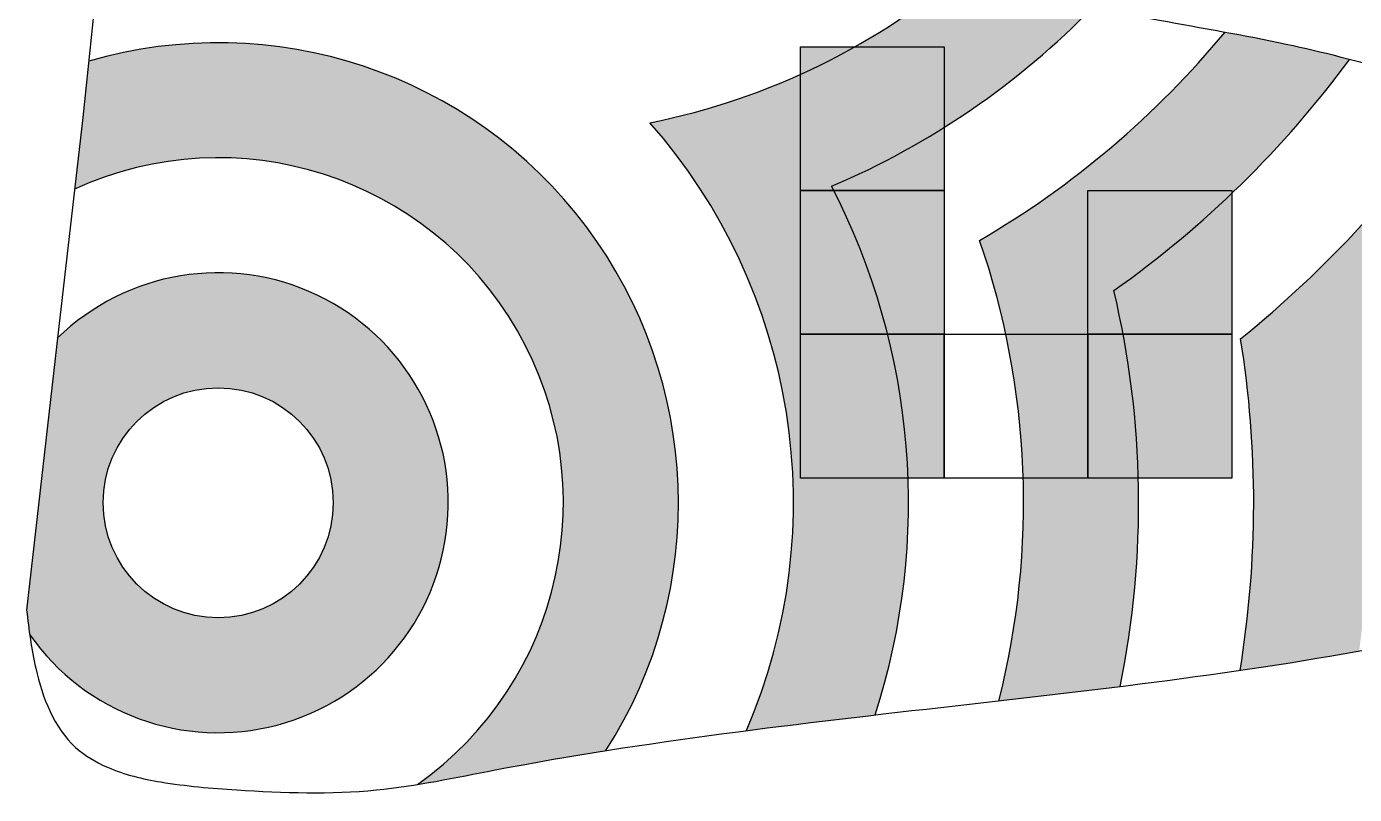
# Model space of a CAD drawing. Header units: millimetres. Extents: x 2483 to 3130, y 1137 to 1428.
# Drawn here: x 2482.7 to 2621.2, y 1137.4 to 1217.6 of the extents above; entities that cross this region are included whole.
import ezdxf

# ---------------------------------------------------------------- set-up
doc = ezdxf.new("R2010")
doc.units = ezdxf.units.MM
doc.layers.add('modulos alternativos', color=10, linetype='Continuous')

msp = doc.modelspace()

# ---------------------------------------------------------------- hatches: boundary and pattern name
h = msp.add_hatch(color=256)
h.dxf.hatch_style = 1
edge = h.paths.add_edge_path()
edge.add_spline(control_points=[(2620.698366093866, 1214.143206657129), (2618.50897721706, 1214.725965253824), (2614.187647174786, 1215.759097920625), (2609.834430394525, 1216.589358140861), (2607.697812859793, 1216.980467882569)], knot_values=[127.620536896447, 127.620536896447, 127.620536896447, 127.620536896447, 134.413307139255, 140.9332693167266, 140.9332693167266, 140.9332693167266, 140.9332693167266], degree=3, periodic=0)
edge.add_arc((2533.706947337746, 1278.147058594316), 96.0000000000004, 300.2736768266732, 320.42022334983454, ccw=False)
edge.add_arc((2502.689786253603, 1167.86257847656), 84.00000000000006, -14.239849164444877, 19.020589096076208, ccw=False)
edge.add_spline(control_points=[(2584.108844620464, 1147.200126186146), (2588.365041435542, 1147.688055951437), (2592.588170638723, 1148.18023399883), (2596.757333230432, 1148.697594632005)], knot_values=[112.0083915872595, 112.0083915872595, 112.0083915872595, 112.0083915872595, 124.6694013598265, 124.6694013598265, 124.6694013598265, 124.6694013598265], degree=3, periodic=0)
edge.add_arc((2502.689786253604, 1167.86257847656), 95.99999999999983, 348.484369832625, 373.3296334963377)
edge.add_arc((2533.706947337747, 1278.147058594316), 107.9999999999999, 305.2921690933505, 323.6562599186352)
edge = h.paths.add_edge_path()
edge.add_spline(control_points=[(2644.510621139247, 1206.407628208434), (2642.994218977446, 1206.889936800871), (2639.039919973985, 1208.156543175722), (2635.140179294655, 1209.533328101893), (2632.732300021305, 1210.368156818788)], knot_values=[153.5549942419924, 153.5549942419924, 153.5549942419924, 153.5549942419924, 158.3055153348447, 165.9543537232853, 165.9543537232853, 165.9543537232853, 165.9543537232853], degree=3, periodic=0)
edge.add_arc((2533.706947337746, 1278.147058594315), 120, 309.0618791120553, 325.6099169518409, ccw=False)
edge.add_arc((2502.689786253603, 1167.86257847656), 108.0000000000004, -9.319690029592778, 9.114779414646819, ccw=False)
edge.add_spline(control_points=[(2609.264199433545, 1150.372739845203), (2613.49678267205, 1150.991213329702), (2617.6467690461, 1151.660699261687), (2621.690091718754, 1152.405305133547)], knot_values=[137.5207579200151, 137.5207579200151, 137.5207579200151, 137.5207579200151, 150.7916316454585, 150.7916316454585, 150.7916316454585, 150.7916316454585], degree=3, periodic=0)
edge.add_arc((2502.689786253603, 1167.862578476561), 119.9999999999999, 352.5991324998608, 365.8446574979534)
edge.add_arc((2533.706947337746, 1278.147058594316), 131.9999999999999, 312.0197426654964, 327.0791103694992)
edge = h.paths.add_edge_path()
edge.add_spline(control_points=[(2667.186608275738, 1197.405618702036), (2665.628505668513, 1198.287847830077), (2662.0621815, 1200.154187886187), (2658.331116412211, 1201.691857603963), (2656.226054322389, 1202.482876687116)], knot_values=[178.2789692556262, 178.2789692556262, 178.2789692556262, 178.2789692556262, 183.6847591656331, 190.4449937506018, 190.4449937506018, 190.4449937506018, 190.4449937506018], degree=3, periodic=0)
edge.add_arc((2533.706947337746, 1278.147058594316), 144.0000000000003, 314.41251451447704, 328.301747076832, ccw=False)
edge.add_arc((2502.689786253603, 1167.862578476561), 132, -5.595817233964908, 3.223469161512014, ccw=False)
edge.add_spline(control_points=[(2634.060743049109, 1154.991226153148), (2638.110697226308, 1155.925918302417), (2642.152091197519, 1156.923532460556), (2646.347945664958, 1157.946266937391)], knot_values=[164.6646969356746, 164.6646969356746, 164.6646969356746, 164.6646969356746, 178.4974555014604, 178.4974555014604, 178.4974555014604, 178.4974555014604], degree=3, periodic=0)
edge.add_arc((2502.689786253604, 1167.862578476559), 143.9999999999991, 356.0512999113427, 361.0704095623331)
edge.add_arc((2533.706947337746, 1278.147058594315), 155.9999999999993, 316.3930233603217, 328.8303842361409)
edge = h.paths.add_edge_path()
edge.add_spline(control_points=[(2686.868995846934, 1183.588151576155), (2683.685641476152, 1186.056747568902), (2680.502287105371, 1188.525343561649), (2677.254324927188, 1190.865042192341)], knot_values=[202.4675027062139, 202.4675027062139, 202.4675027062139, 202.4675027062139, 214.414360493133, 214.414360493133, 214.414360493133, 214.414360493133], degree=3, periodic=0)
edge.add_arc((2533.706947337746, 1278.147058594315), 167.9999999999992, 318.0620982219449, 328.6988801715317, ccw=False)
edge.add_arc((2502.689786253603, 1167.862578476565), 156.0000000000012, 357.4132651179005, 359.2675920397356, ccw=False)
edge.add_spline(control_points=[(2658.530829344758, 1160.822032455053), (2662.915833234329, 1161.805774189195), (2667.575772402992, 1162.780618319133), (2672.6498813156, 1163.714278773034)], knot_values=[191.3066092016678, 191.3066092016678, 191.3066092016678, 191.3066092016678, 204.4309286822646, 204.4309286822646, 204.4309286822646, 204.4309286822646], degree=3, periodic=0)
edge.add_arc((2533.706947337746, 1278.147058594316), 180.0000000000005, 320.5252827532544, 328.3097230701752)
edge = h.paths.add_edge_path()
edge.add_arc((2533.706947337747, 1278.147058594316), 83.9999999999998, 336.0566219388443, 375.1733686430577)
edge.add_spline(control_points=[(2614.778560928299, 1300.133269496253), (2614.591259187981, 1300.124680776238), (2614.40510365408, 1300.116703448241), (2613.012170896885, 1300.060920085922), (2611.850319001778, 1300.037224148054), (2609.829587394974, 1300.024111847938), (2608.954190769898, 1300.029203155172), (2607.273864024234, 1300.052595991788), (2606.464201709814, 1300.070866154831), (2605.169890636332, 1300.107354166473), (2604.668994406143, 1300.123451525489), (2603.695330312147, 1300.157173884481), (2603.222193153818, 1300.174790431101), (2602.586690779901, 1300.199308474893), (2602.413497662492, 1300.206083237626), (2602.242349857506, 1300.212837562087)], knot_values=[234.9063835238621, 234.9063835238621, 234.9063835238621, 234.9063835238621, 235.2495275517853, 235.2495275517853, 237.4889355456455, 237.4889355456455, 239.3181266239894, 239.3181266239894, 241.1473177023333, 241.1473177023333, 242.3535846476054, 242.3535846476054, 243.5598515928774, 243.5598515928774, 244.0194121454019, 244.0194121454019, 244.0194121454019, 244.0194121454019], degree=3, periodic=0)
edge.add_arc((2533.706947337746, 1278.147058594316), 72.0000000000001, -29.414144750650223, 17.846573480251777, ccw=False)
edge.add_arc((2502.689786253604, 1167.86257847656), 120.0000000000001, 27.229903928614476, 38.63567187497853, ccw=False)
edge.add_spline(control_points=[(2609.39110817664, 1222.770026968332), (2610.609715637444, 1222.544929918744), (2611.836208935937, 1222.312046057055), (2614.585988245168, 1221.762283430939), (2616.116082352865, 1221.436035137372), (2619.163412692047, 1220.73228386581), (2620.683734244665, 1220.355485418528), (2622.871093015369, 1219.774014430286), (2623.542432729487, 1219.590162280153), (2624.21253939808, 1219.401112295311)], knot_values=[128.2348248742962, 128.2348248742962, 128.2348248742962, 128.2348248742962, 131.8954677774063, 131.8954677774063, 136.3931024597487, 136.3931024597487, 140.8907371420911, 140.8907371420911, 142.8869487877295, 142.8869487877295, 142.8869487877295, 142.8869487877295], degree=3, periodic=0)
edge.add_arc((2502.689786253603, 1167.86257847656), 131.9999999999998, 22.98209422077136, 35.25600052406796)
edge = h.paths.add_edge_path()
edge.add_arc((2533.706947337746, 1278.147058594316), 108.0000000000009, 343.2432243778454, 374.3794042036919)
edge.add_spline(control_points=[(2638.323576659992, 1304.967962181837), (2636.927807641327, 1304.65074978888), (2635.560846983206, 1304.136794590009), (2634.193886325084, 1303.622839391138)], knot_values=[0, 0, 0, 0, 4.285220427099667, 4.285220427099667, 4.285220427099667, 4.285220427099667], degree=3, periodic=0)
edge.add_spline(control_points=[(2636.264565845653, 1304.374801414205), (2635.569772780022, 1304.107593511962), (2634.879156993098, 1303.857301226049), (2634.193886325078, 1303.622839391137)], knot_values=[253.9826592727421, 253.9826592727421, 253.9826592727421, 253.9826592727421, 254.9073701124874, 254.9073701124874, 254.9073701124874, 254.9073701124874], degree=3, periodic=0)
edge.add_spline(control_points=[(2634.193886325078, 1303.622839391137), (2632.764786098748, 1303.13388009815), (2631.358932419862, 1302.713769288572), (2628.902922761326, 1302.067364891399), (2627.838772428853, 1301.818537779041), (2626.797840243811, 1301.600963556)], knot_values=[250.5306041838057, 250.5306041838057, 250.5306041838057, 250.5306041838057, 252.4590457938783, 252.4590457938783, 253.982659272742, 253.982659272742, 253.982659272742, 253.982659272742], degree=3, periodic=0)
edge.add_arc((2533.706947337746, 1278.147058594315), 96.00000000000075, -19.892207107837407, 14.141149772106019, ccw=False)
edge.add_arc((2502.689786253603, 1167.862578476561), 144.0000000000001, 18.92941922540922, 32.61763162536141, ccw=False)
edge.add_spline(control_points=[(2638.90210997364, 1214.576632751349), (2639.561383692707, 1214.349178275175), (2640.218063345417, 1214.124296533511), (2641.688584486906, 1213.627429515025), (2642.50014257531, 1213.358553532047), (2644.144865720648, 1212.822970020797), (2644.974417082021, 1212.556991456829), (2647.481254366386, 1211.758034623231), (2649.176723405084, 1211.22413594624), (2651.551726594884, 1210.45554788495), (2652.218367249493, 1210.237593904507), (2652.886762503183, 1210.015494454974)], knot_values=[158.0135079123429, 158.0135079123429, 158.0135079123429, 158.0135079123429, 160.1305679019957, 160.1305679019957, 162.7695837252647, 162.7695837252647, 165.4085995485337, 165.4085995485337, 170.6866311950716, 170.6866311950716, 172.7363797738264, 172.7363797738264, 172.7363797738264, 172.7363797738264], degree=3, periodic=0)
edge.add_arc((2502.689786253603, 1167.86257847656), 156.0000000000001, 15.67682295409743, 30.4876685221748)
h = msp.add_hatch(color=256)
h.dxf.hatch_style = 1
edge = h.paths.add_edge_path()
edge.add_spline(control_points=[(2593.962847351787, 1219.62162383731), (2591.162427755091, 1220.271603144274), (2586.804564460569, 1221.489148920151), (2582.653683396299, 1223.278610809222), (2581.166384382438, 1224.002789872678)], knot_values=[100.0981656183397, 100.0981656183397, 100.0981656183397, 100.0981656183397, 108.7019008558751, 113.6616433677102, 113.6616433677102, 113.6616433677102, 113.6616433677102], degree=3, periodic=0)
edge.add_arc((2533.706947337746, 1278.147058594316), 72.00000000000041, 281.21719777179646, 311.235753259029, ccw=False)
edge.add_arc((2502.689786253603, 1167.86257847656), 60.0000000000002, -23.348782691354472, 41.376068325703386, ccw=False)
edge.add_spline(control_points=[(2557.776342675349, 1144.082937991595), (2562.24854478035, 1144.662746445704), (2566.731161144437, 1145.20094780867), (2571.200746622783, 1145.721026830556)], knot_values=[86.13172800885052, 86.13172800885052, 86.13172800885052, 86.13172800885052, 99.2873327973226, 99.2873327973226, 99.2873327973226, 99.2873327973226], degree=3, periodic=0)
edge.add_arc((2502.689786253603, 1167.86257847656), 72.00000000000016, 342.0900690671139, 387.2997624197989)
edge.add_arc((2533.706947337747, 1278.147058594316), 83.99999999999997, 293.1052642123274, 315.834654219509)
edge = h.paths.add_edge_path()
edge.add_arc((2533.706947337748, 1278.147058594312), 71.9999999999967, 316.37089235497086, 320.5393404881612, ccw=False)
edge.add_spline(control_points=[(2585.822089905736, 1228.467969279816), (2586.259072310128, 1228.280354151536), (2586.698124206008, 1228.09988284239), (2587.906531473328, 1227.625400130316), (2588.680776728816, 1227.346378045889), (2590.266630746502, 1226.819809564857), (2591.074899300118, 1226.573306942406), (2592.528418862913, 1226.162644374966), (2593.167869900486, 1225.992702720566), (2593.814977211686, 1225.829806915162)], knot_values=[102.6162805505881, 102.6162805505881, 102.6162805505881, 102.6162805505881, 104.2308666102338, 104.2308666102338, 107.0402954018927, 107.0402954018927, 109.8497241935517, 109.8497241935517, 112.0056208243998, 112.0056208243998, 112.0056208243998, 112.0056208243998], degree=3, periodic=0)
edge.add_arc((2502.689786253604, 1167.862578476559), 108.0000000000002, 32.46155622156471, 36.68775317733238)
edge = h.paths.add_edge_path()
edge.add_line((2489.188947567469, 1213.924790264217), (2488.579168810594, 1208.073259495831))
edge.add_line((2488.579168810594, 1208.073259495831), (2487.714716277307, 1200.600129991678))
edge.add_arc((2502.689786253603, 1167.86257847656), 35.99999999999991, -54.757952892831895, 114.5806793480375, ccw=False)
edge.add_spline(control_points=[(2523.462932177834, 1138.460598808337), (2526.161401405105, 1138.897018268526), (2532.634189501412, 1140.237024319267), (2539.235336840647, 1141.377944362407), (2543.121873612296, 1141.992783119445)], knot_values=[51.91029693253368, 51.91029693253368, 51.91029693253368, 51.91029693253368, 60.13016387715955, 71.69506954799739, 71.69506954799739, 71.69506954799739, 71.69506954799739], degree=3, periodic=0)
edge.add_arc((2502.689786253603, 1167.86257847656), 48.00000000000006, 327.3875337955006, 466.3358660012726)
edge = h.paths.add_edge_path()
edge.add_line((2485.913039987709, 1185.024769033997), (2485.811712522454, 1184.148800439976))
edge.add_line((2485.811712522454, 1184.148800439976), (2482.704148352153, 1156.639032727509))
edge.add_spline(control_points=[(2482.704148352153, 1156.639032727508), (2482.808327629738, 1155.790887297501), (2482.912506907324, 1154.942741867493), (2483.033000573631, 1154.092655574392)], knot_values=[0, 0, 0, 0, 2.587075989832201, 2.587075989832201, 2.587075989832201, 2.587075989832201], degree=3, periodic=0)
edge.add_arc((2502.689786253603, 1167.86257847656), 23.99999999999995, 215.0119161246319, 494.3493201674928)
h.paths.add_polyline_path([(2514.689786253603, 1167.86257847656, -1), (2490.689786253603, 1167.86257847656, -1)], flags=16)
at = {"layer": 'modulos alternativos'}
h = msp.add_hatch(color=256, dxfattribs=at)
h.dxf.hatch_style = 1
h.paths.add_polyline_path([(2578.405886128189, 1215.442673467585), (2563.405886128189, 1215.442673467585), (2563.405886128189, 1200.442673467585), (2578.405886128189, 1200.442673467585)])
h = msp.add_hatch(color=256, dxfattribs=at)
h.dxf.hatch_style = 1
h.paths.add_polyline_path([(2578.405886128189, 1200.442673467585), (2563.405886128189, 1200.442673467585), (2563.405886128189, 1185.442673467585), (2578.405886128189, 1185.442673467585)])
h = msp.add_hatch(color=256, dxfattribs=at)
h.dxf.hatch_style = 1
h.paths.add_polyline_path([(2608.405886128189, 1200.442673467585), (2593.405886128189, 1200.442673467585), (2593.405886128189, 1185.442673467585), (2608.405886128189, 1185.442673467585)])
h = msp.add_hatch(color=256, dxfattribs=at)
h.dxf.hatch_style = 1
h.paths.add_polyline_path([(2578.405886128189, 1185.442673467585), (2563.405886128189, 1185.442673467585), (2563.405886128189, 1170.442673467585), (2578.405886128189, 1170.442673467585)])
h = msp.add_hatch(color=256, dxfattribs=at)
h.dxf.hatch_style = 1
h.paths.add_polyline_path([(2608.405886128189, 1185.442673467585), (2593.405886128189, 1185.442673467585), (2593.405886128189, 1170.442673467585), (2608.405886128189, 1170.442673467585)])

# ---------------------------------------------------------------- linework, layer by layer
msp.add_lwpolyline([(2498.982088591405, 1359.773903117193), (2499.308688377811, 1358.773052206458), (2502.192730956313, 1329.169533424529), (2500.830562256192, 1317.350191913288), (2489.621290708585, 1218.073621564444), (2488.579168810594, 1208.07325949583), (2485.811712522454, 1184.148800439984), (2482.704148352153, 1156.639032727509)])
msp.add_circle((2502.689786253603, 1167.86257847656), 12)
for centre, radius, start, end in [((2533.706947337746, 1278.147058594316), 72, 281.2171977718044, 311.2357532590128), ((2533.706947337746, 1278.147058594316), 84, 293.1052642123186, 315.8346542195261), ((2533.706947337746, 1278.147058594316), 96, 300.2736768266735, 320.4202233498322), ((2502.689786253603, 1167.86257847656), 48, 327.3875337955049, 106.335866001278), ((2533.706947337746, 1278.147058594316), 108, 305.29216909334, 323.6562599186366), ((2533.706947337746, 1278.147058594316), 120, 309.0618791120568, 325.6099169518458), ((2502.689786253603, 1167.86257847656), 60, 336.6512173086496, 41.37606832569713), ((2502.689786253603, 1167.86257847656), 36, 305.2420471071847, 114.5806793480384), ((2502.689786253603, 1167.86257847656), 72, 342.0900690671155, 27.29976241980137), ((2502.689786253603, 1167.86257847656), 84, 345.7601508355544, 19.02058909607154), ((2502.689786253603, 1167.86257847656), 24, 215.0119161246325, 134.3493201675013), ((2502.689786253603, 1167.86257847656), 96, 348.4843698326295, 13.32963349633364), ((2502.689786253603, 1167.86257847656), 108, 350.6803099704122, 9.114779414649089)]:
    msp.add_arc(centre, radius, start, end)
msp.add_spline([(2549.717884314742, 1310.060304469948), (2554.400626597629, 1307.275949779247), (2554.400626597629, 1300.579356205023), (2552.868138119183, 1287.760172946893), (2552.488673563329, 1268.216054271858), (2554.387010624986, 1256.320876849832), (2558.368207303062, 1244.085865351154), (2566.024333482249, 1234.603735955494), (2585.717056316919, 1222.046382611194), (2600.862489958551, 1218.216726080086), (2614.090791578546, 1215.727451082924), (2625.210231070033, 1212.855205771164), (2639.972235233755, 1207.876649949982), (2662.426695327596, 1199.881517517037), (2686.868995846934, 1183.588151576155)], degree=3)
for points, knots in [([(2559.485461496338, 1294.101952102245), (2559.481409129791, 1294.068109796327), (2559.477376279388, 1294.034280033066), (2559.261058613684, 1292.211637360123), (2559.102587692938, 1290.454580456534), (2558.872207134005, 1287.599126165527), (2558.790341744378, 1286.536741234388), (2558.634064190974, 1284.415850940655), (2558.560443884112, 1283.35260576501), (2558.36579541185, 1280.163504487444), (2558.271173304905, 1278.038100683039), (2558.22039175441, 1274.193075597795), (2558.243727683551, 1272.46514102785), (2558.403159096393, 1269.330892491702), (2558.523771488876, 1267.925425490883), (2558.866194759182, 1265.080987951839), (2559.084994351236, 1263.649273397812), (2559.589528658881, 1260.791101314087), (2559.873299533908, 1259.365604900683), (2560.29044605762, 1257.404226425833), (2560.402037259459, 1256.889624826681), (2560.628280638969, 1255.878499458247), (2560.743546108984, 1255.379508070863), (2561.099467940383, 1253.905535017688), (2561.350403286794, 1252.95359325179), (2561.873788758022, 1251.202040761513), (2562.142844986644, 1250.396433656443), (2562.685512423741, 1248.971578367557), (2562.95307051639, 1248.342100320284), (2563.39193644949, 1247.425561770951), (2563.548771367592, 1247.117765163365), (2563.877360142312, 1246.513109650978), (2564.051489901188, 1246.211703754867), (2564.602796505167, 1245.309746438396), (2565.008993481114, 1244.711394074209), (2566.708279877077, 1242.422192830023), (2568.260208947817, 1240.752504546631), (2570.705681750102, 1238.432519935543), (2571.441661058514, 1237.766594961178), (2572.937274078369, 1236.477980177814), (2573.698741086104, 1235.853611850766), (2576.020971755539, 1234.045316168432), (2577.619540364497, 1232.926279106411), (2580.924584659968, 1230.871339559773), (2582.632226620954, 1229.938316919415), (2585.287181204471, 1228.689836288783), (2586.208783996658, 1228.292022922923), (2587.906531473328, 1227.625400130316), (2588.680776728816, 1227.346378045889), (2590.266630746502, 1226.819809564857), (2591.074899300118, 1226.573306942406), (2593.54214526779, 1225.876236473232), (2595.243672909047, 1225.468337286403), (2598.632235937589, 1224.741674335038), (2600.31428589569, 1224.418989317588), (2605.627866823874, 1223.439085060379), (2609.314958511039, 1222.816118965755), (2614.585988245168, 1221.762283430939), (2616.116082352865, 1221.436035137372), (2619.163412692047, 1220.73228386581), (2620.683734244665, 1220.355485418528), (2623.515796145316, 1219.602631403819), (2624.828844640371, 1219.232905963177), (2627.103855150869, 1218.554401127158), (2628.067232787655, 1218.254485537685), (2629.970204113441, 1217.642718827958), (2630.912269851782, 1217.330367311248), (2633.714134452639, 1216.383945480792), (2635.54963485879, 1215.740645152353), (2638.54132892398, 1214.700297918834), (2639.710307848793, 1214.295859493478), (2641.688584486906, 1213.627429515025), (2642.50014257531, 1213.358553532047), (2644.144865720648, 1212.822970020797), (2644.974417082021, 1212.556991456829), (2647.481254366386, 1211.758034623231), (2649.176723405084, 1211.22413594624), (2652.940855101013, 1210.006004242232), (2655.016278873419, 1209.313167207759), (2657.23847711676, 1208.505915701575), (2657.379364545739, 1208.454455786215), (2657.520273941384, 1208.402694018872)], [17.74538572130219, 17.74538572130219, 17.74538572130219, 17.74538572130219, 17.85485696283133, 17.85485696283133, 23.64542255901649, 23.64542255901649, 26.94792245438946, 26.94792245438946, 30.25042234976242, 30.25042234976242, 36.85542214050836, 36.85542214050836, 42.35622588683841, 42.35622588683841, 47.0445476322748, 47.0445476322748, 51.73286937771119, 51.73286937771119, 56.29410133391426, 56.29410133391426, 57.91376764175526, 57.91376764175526, 59.53343394959625, 59.53343394959625, 62.77276656527823, 62.77276656527823, 65.75165055656743, 65.75165055656743, 68.3107341510199, 68.3107341510199, 69.66993002102079, 69.66993002102079, 71.02912589102168, 71.02912589102168, 73.74751763102344, 73.74751763102344, 81.47771928281647, 81.47771928281647, 84.68682337231168, 84.68682337231168, 87.89592746180689, 87.89592746180689, 94.31413564079733, 94.31413564079733, 100.8247915285895, 100.8247915285895, 104.2308666102338, 104.2308666102338, 107.0402954018927, 107.0402954018927, 109.8497241935517, 109.8497241935517, 115.4685817768697, 115.4685817768697, 120.7545660914551, 120.7545660914551, 131.8954677774063, 131.8954677774063, 136.3931024597487, 136.3931024597487, 140.8907371420911, 140.8907371420911, 144.8009480406705, 144.8009480406705, 147.6935322592971, 147.6935322592971, 150.5861164779237, 150.5861164779237, 156.3712849151769, 156.3712849151769, 160.1305679019957, 160.1305679019957, 162.7695837252647, 162.7695837252647, 165.4085995485337, 165.4085995485337, 170.6866311950716, 170.6866311950716, 177.0223649216863, 177.0223649216863, 177.4511519490604, 177.4511519490604, 177.4511519490604, 177.4511519490604]), ([(2482.704148352153, 1156.639032727508), (2482.950913890267, 1154.630062534153), (2483.569797059034, 1149.591604373711), (2486.059258128393, 1143.061371413159), (2491.641434486913, 1139.780654892821), (2497.414949502886, 1138.444568290183), (2506.80902251177, 1137.666812983485), (2518.595906352733, 1137.283822809223), (2558.290722908013, 1145.804481981997), (2616.773233751056, 1148.293514466138), (2660.692475287654, 1162.500121396409), (2700.516702897744, 1167.965314704928), (2691.205704104304, 1179.341193468889), (2686.868995846934, 1183.588151576155)], [0, 0, 0, 0, 6.127909633931129, 15.36867814347982, 19.29761794020406, 25.05792646974638, 33.01676559182896, 47.59740489719159, 60.13016387715955, 154.8750181536901, 209.6329046649216, 226.4327493165632, 241.6229962619849, 241.6229962619849, 241.6229962619849, 241.6229962619849])]:
    msp.add_open_spline(points, degree=3, knots=knots)
for points in [[(2563.405886128189, 1215.442673467585), (2578.405886128189, 1215.442673467585), (2578.405886128189, 1200.442673467585), (2563.405886128189, 1200.442673467585)], [(2563.405886128189, 1200.442673467585), (2578.405886128189, 1200.442673467585), (2578.405886128189, 1185.442673467585), (2563.405886128189, 1185.442673467585)], [(2593.405886128189, 1200.442673467585), (2608.405886128189, 1200.442673467585), (2608.405886128189, 1185.442673467585), (2593.405886128189, 1185.442673467585)], [(2563.405886128189, 1185.442673467585), (2578.405886128189, 1185.442673467585), (2578.405886128189, 1170.442673467585), (2563.405886128189, 1170.442673467585)], [(2578.405886128189, 1185.442673467585), (2593.405886128189, 1185.442673467585), (2593.405886128189, 1170.442673467585), (2578.405886128189, 1170.442673467585)], [(2593.405886128189, 1185.442673467585), (2608.405886128189, 1185.442673467585), (2608.405886128189, 1170.442673467585), (2593.405886128189, 1170.442673467585)]]:
    msp.add_lwpolyline(points, close=True, dxfattribs=at)

doc.saveas('drawing.dxf')
